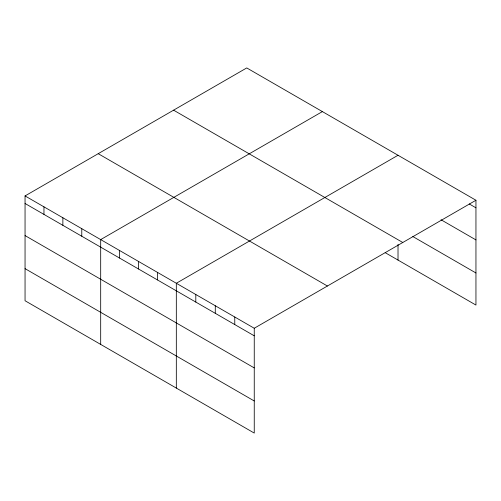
<?xml version="1.0" encoding="UTF-8"?>
<svg xmlns="http://www.w3.org/2000/svg" width="501" height="501" viewBox="0 0 501 501"><rect width="100%" height="100%" fill="white"/><g stroke="black" fill="none" stroke-linecap="round" stroke-linejoin="round"><path stroke-width="0.75" d="M475.95 200.256L246.749 67.929L25.05 195.929L25.05 300.744L254.251 433.071L254.251 328.255L475.95 200.256L475.95 305.071L385.194 252.673M322.387 111.598L100.688 239.597L100.688 344.412M398.019 155.266L176.321 283.265L176.321 388.081M469.23 203.938L475.95 207.821M441.018 219.745L475.95 239.91M412.799 236.522L475.95 272.976M173.59 110.17L402.791 242.497M98.209 153.688L327.41 286.015M25.05 195.929L254.251 328.255M25.05 203.487L254.251 335.814M25.05 235.583L254.251 367.909M25.05 268.649L254.251 400.975M398.019 244.425L398.019 260.082M234.769 317.008L234.769 324.567M215.286 305.76L215.286 313.319M195.803 294.513L195.803 302.072M157.414 272.35L157.414 279.909M138.501 261.428L138.501 268.993M119.595 250.513L119.595 258.071M81.776 228.681L81.776 236.24M62.869 217.76L62.869 225.325M43.956 206.844L43.956 214.409"/></g></svg>
